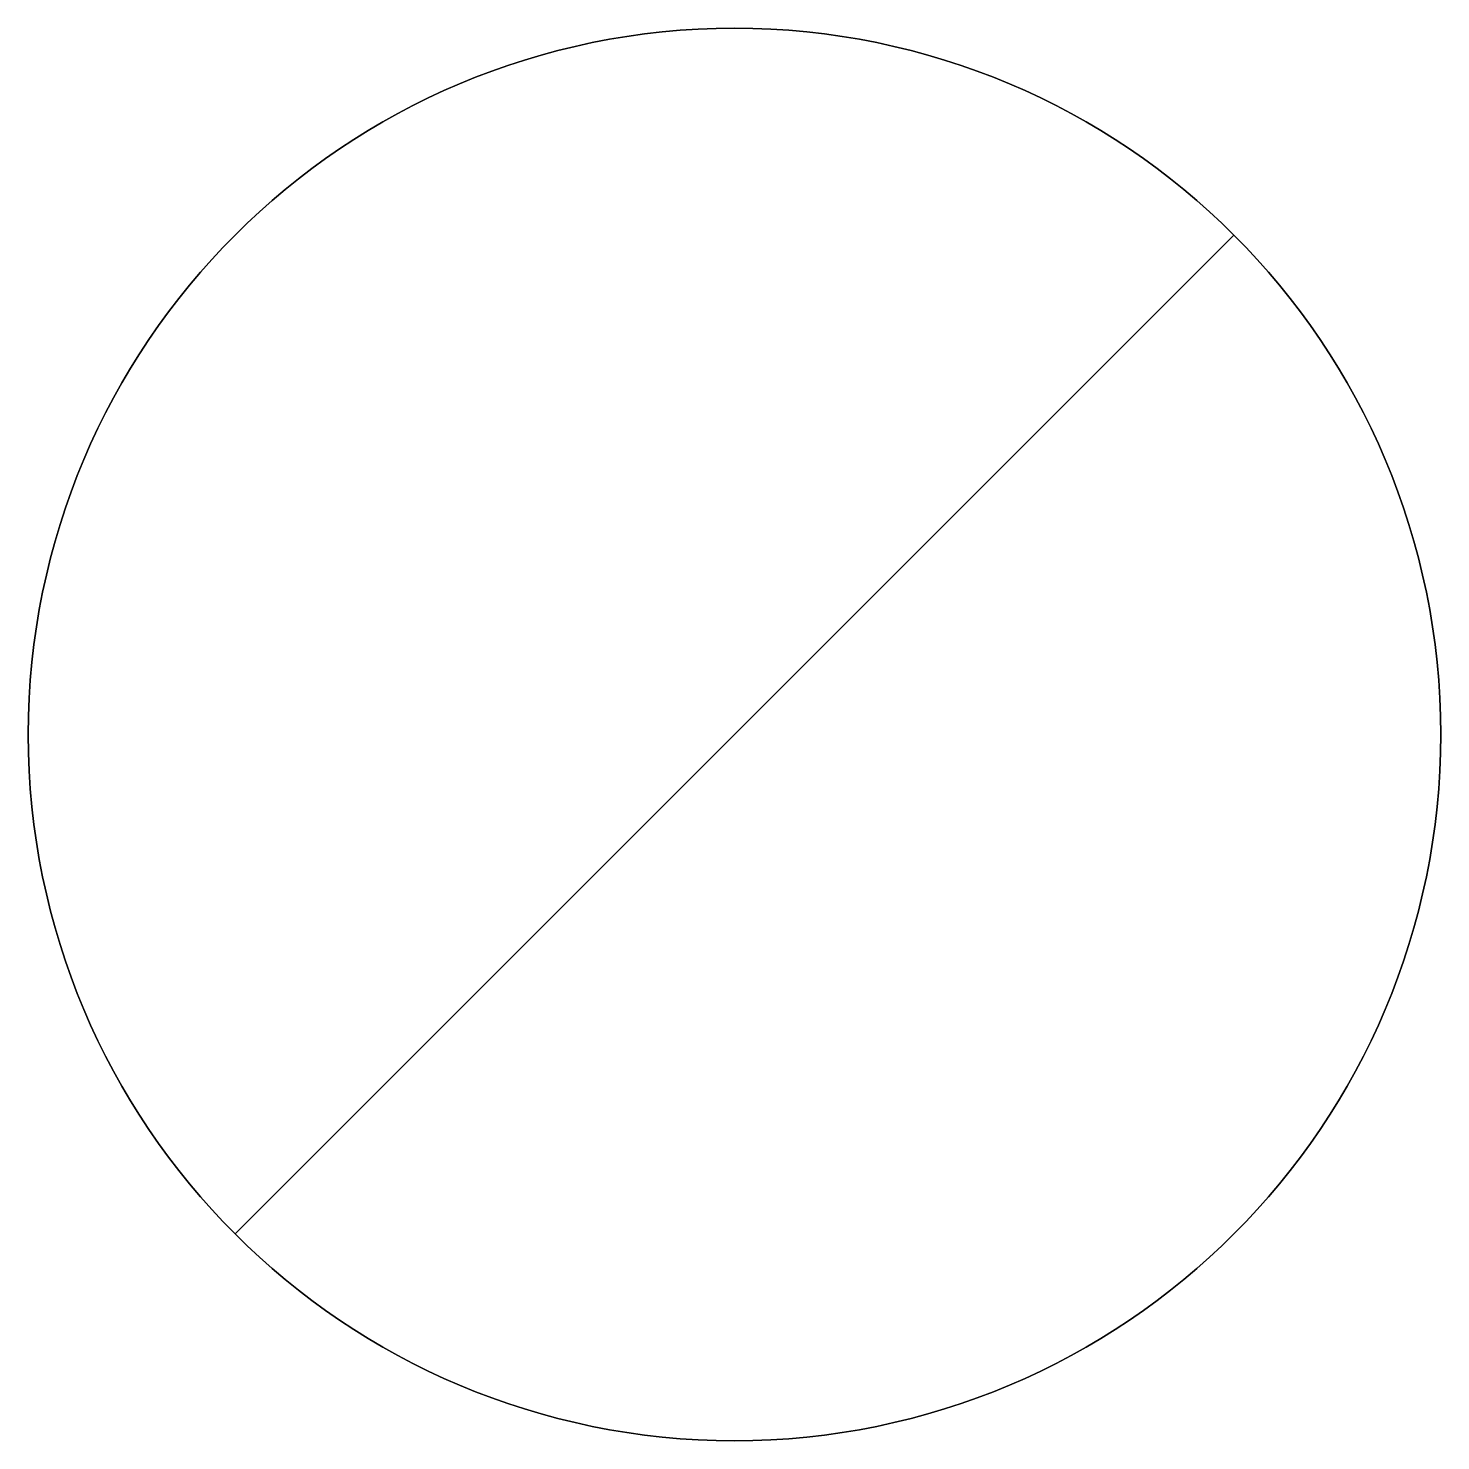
# Model space of a CAD drawing. Header units: metres. Extents: x -384 to 416, y -390 to 410.
import ezdxf

# ---------------------------------------------------------------- set-up
doc = ezdxf.new("R2010")
doc.units = ezdxf.units.M

msp = doc.modelspace()

# ---------------------------------------------------------------- linework, layer by layer
msp.add_line((-266.94, -272.34), (298.75, 293.35))
msp.add_lwpolyline([(415.91, 10.5, 1), (-384.09, 10.5, 1)], format="xyb", close=True)
msp.add_circle((15.91, 10.5), 400)

doc.saveas('drawing.dxf')
